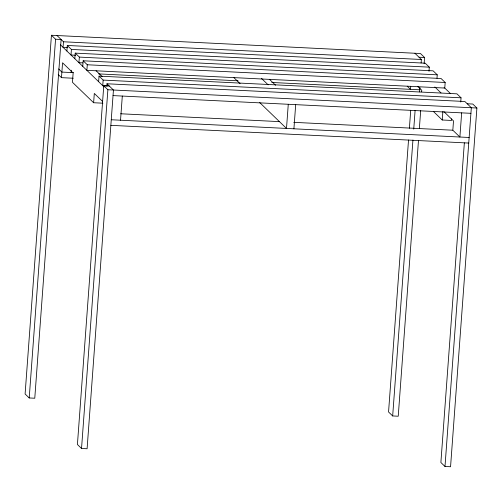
<?xml version="1.0" encoding="UTF-8"?>
<svg xmlns="http://www.w3.org/2000/svg" width="502" height="502" viewBox="0 0 502 502"><rect width="100%" height="100%" fill="white"/><g stroke="black" fill="none" stroke-linecap="round" stroke-linejoin="round"><path stroke-width="0.75" d="M51.442 35.253L25.1 393.982L29.216 397.954L34.776 398.23L61.118 39.501L55.559 39.225L51.442 35.253L420.463 53.526L424.579 57.498L424.121 63.754M29.216 397.954L55.559 39.225M57.008 35.529L63.472 41.773L63.064 47.351L67.764 47.583M73.217 78.237L61.47 77.653L62.562 62.788L73.141 73.003L72.457 82.297L93.623 102.734L102.897 103.192M66.885 51.041L67.293 45.462L425.188 63.183L429.304 67.155L428.997 71.34M67.293 45.462L71.409 49.434L71.002 55.013L75.702 55.245M71.146 72.539L71.322 70.217M74.823 58.703L75.231 53.124L433.126 70.845L437.242 74.823L436.985 78.306M75.231 53.124L79.347 57.096L78.939 62.675L82.855 62.869M82.755 66.364L83.169 60.786L441.063 78.513L445.174 82.485L444.766 88.057L86.871 70.336L87.285 64.764L83.169 60.786M93.623 102.734L94.307 93.441L102.659 101.504M98.63 81.688L99.038 76.116L456.933 93.836L461.049 97.808L460.742 101.994M99.038 76.116L103.155 80.088L102.747 85.666L107.447 85.898M109.329 86.049L103.763 85.773L77.421 444.502L81.537 448.474L87.097 448.75L113.446 90.021L106.976 83.778L106.826 85.867M81.537 448.474L107.88 89.745L103.763 85.773M120.53 120.223L122.306 96.058M288.273 104.278L286.498 128.437L259.678 102.54M293.915 128.807L295.691 104.642M410.724 86.244L410.498 89.343L407.241 86.2M408.528 140.002L388.554 411.979L392.671 415.951L398.237 416.227L418.492 140.34M409.387 128.28L410.711 110.302M392.671 415.951L412.933 140.064M413.736 129.127L415.11 110.371M421.109 62.982L421.366 59.493L414.903 53.25M419.616 91.891L419.942 87.48M421.649 91.816L421.762 90.266L417.865 86.501M419.358 128.619L420.676 110.647M451.631 118.905L451.518 120.455L442.243 119.997L442.871 111.475M461.658 112.862L459.882 137.021L452.829 130.213L453.507 120.919L444.044 111.777M464.35 142.85L440.881 462.499L444.992 466.471L450.558 466.747L476.9 108.018L472.784 104.046L467.224 103.77M444.992 466.471L471.334 107.742L464.871 101.498L106.976 83.778M419.013 57.222L424.579 57.498M63.472 41.773L421.366 59.493M71.409 49.434L429.304 67.155M79.347 57.096L437.242 74.823M87.285 64.764L445.174 82.485M73.625 72.658L61.878 72.081L58.621 68.937M98.687 73.901L238.086 80.803M271.758 82.472L419.772 89.802M103.155 80.088L461.049 97.808M107.88 89.745L476.9 108.018M113.032 95.6L470.926 113.32M120.649 113.766L279.627 121.635M293.726 122.331L452.704 130.206M111.262 119.758L469.15 137.485M110.848 125.337L468.742 143.057M444.107 87.423L450.25 93.359M434.832 86.965L440.982 92.895M433.333 111.388L442.243 119.997M269.43 79.285L275.573 85.221M261.448 78.375L268.156 84.851M233.97 77.722L240.119 83.658M96.045 70.7L102.188 76.637M60.372 44.747L104.096 86.965M58.213 74.509L61.47 77.653"/></g></svg>
